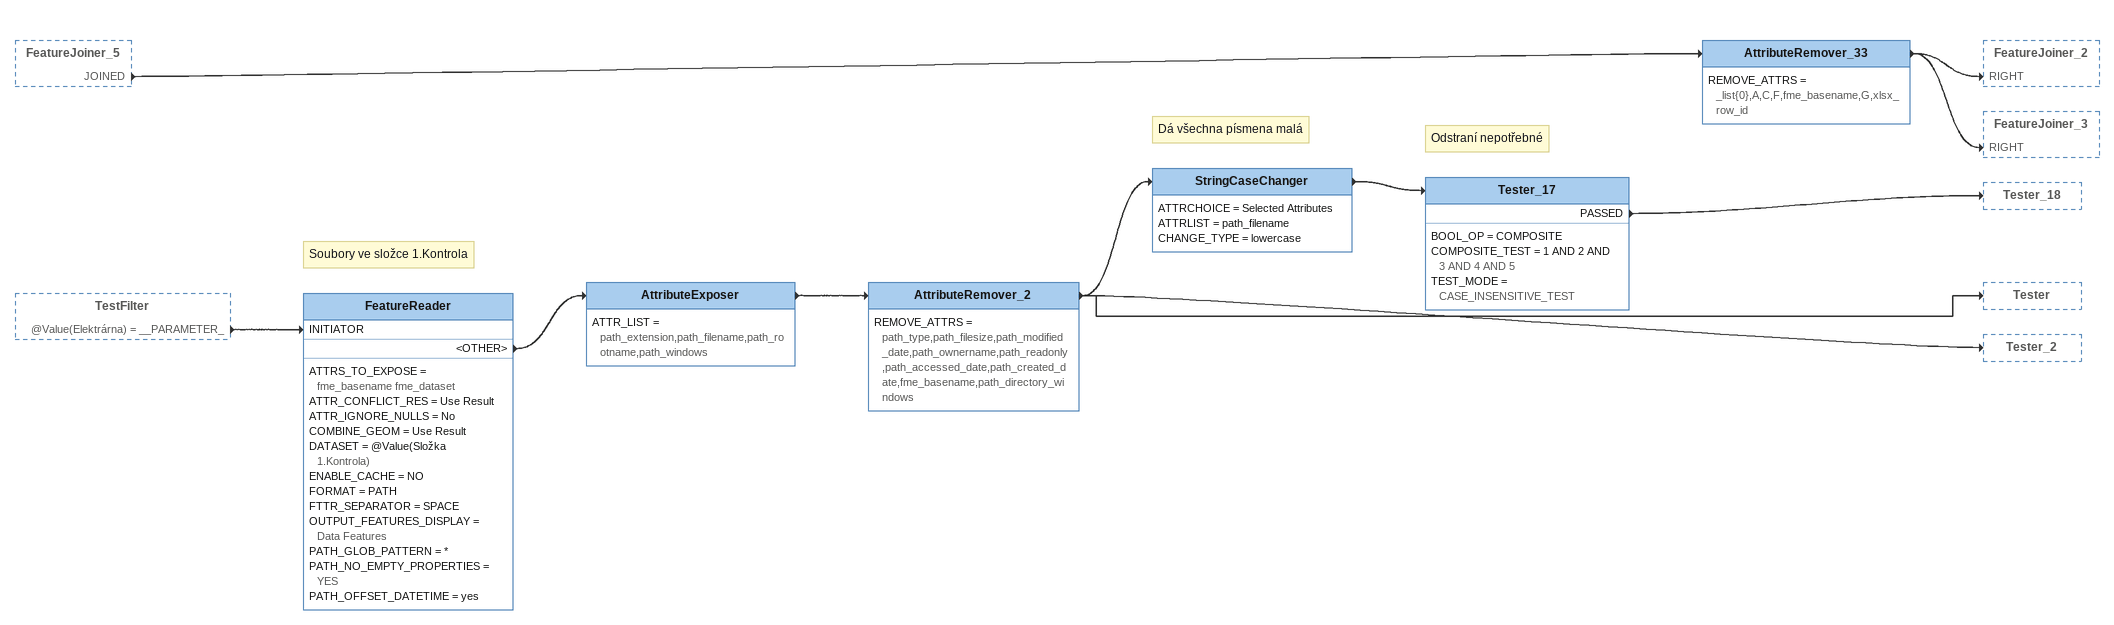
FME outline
FeatureJoiner_5 [outside]
    JOINED -> AttributeRemover_33
TestFilter [outside]
    @Value(Elektrárna) = __PARAMETER_ -> FeatureReader [INITIATOR]
AttributeRemover_33
    REMOVE_ATTRS = _list{0},A,C,F,fme_basename,G,xlsx_row_id
    -> FeatureJoiner_2 [RIGHT]
    -> FeatureJoiner_3 [RIGHT]
Note: Soubory ve složce 1.Kontrola
FeatureReader
    ATTRS_TO_EXPOSE = fme_basename fme_dataset
    ATTR_CONFLICT_RES = Use Result
    ATTR_IGNORE_NULLS = No
    COMBINE_GEOM = Use Result
    DATASET = @Value(Složka 1.Kontrola)
    ENABLE_CACHE = NO
    FORMAT = PATH
    FTTR_SEPARATOR = SPACE
    OUTPUT_FEATURES_DISPLAY = Data Features
    PATH_GLOB_PATTERN = *
    PATH_NO_EMPTY_PROPERTIES = YES
    PATH_OFFSET_DATETIME = yes
    <OTHER> -> AttributeExposer
AttributeExposer
    ATTR_LIST = path_extension,path_filename,path_rootname,path_windows
    -> AttributeRemover_2
AttributeRemover_2
    REMOVE_ATTRS = path_type,path_filesize,path_modified_date,path_ownername,path_readonly,path_accessed_date,path_created_date,fme_basename,path_directory_windows
    -> StringCaseChanger
    -> Tester
    -> Tester_2
Note: Dá všechna písmena malá
StringCaseChanger
    ATTRCHOICE = Selected Attributes
    ATTRLIST = path_filename
    CHANGE_TYPE = lowercase
    -> Tester_17
Note: Odstraní nepotřebné
Tester_17
    BOOL_OP = COMPOSITE
    COMPOSITE_TEST = 1 AND 2 AND 3 AND 4 AND 5
    TEST_MODE = CASE_INSENSITIVE_TEST
    PASSED -> Tester_18
